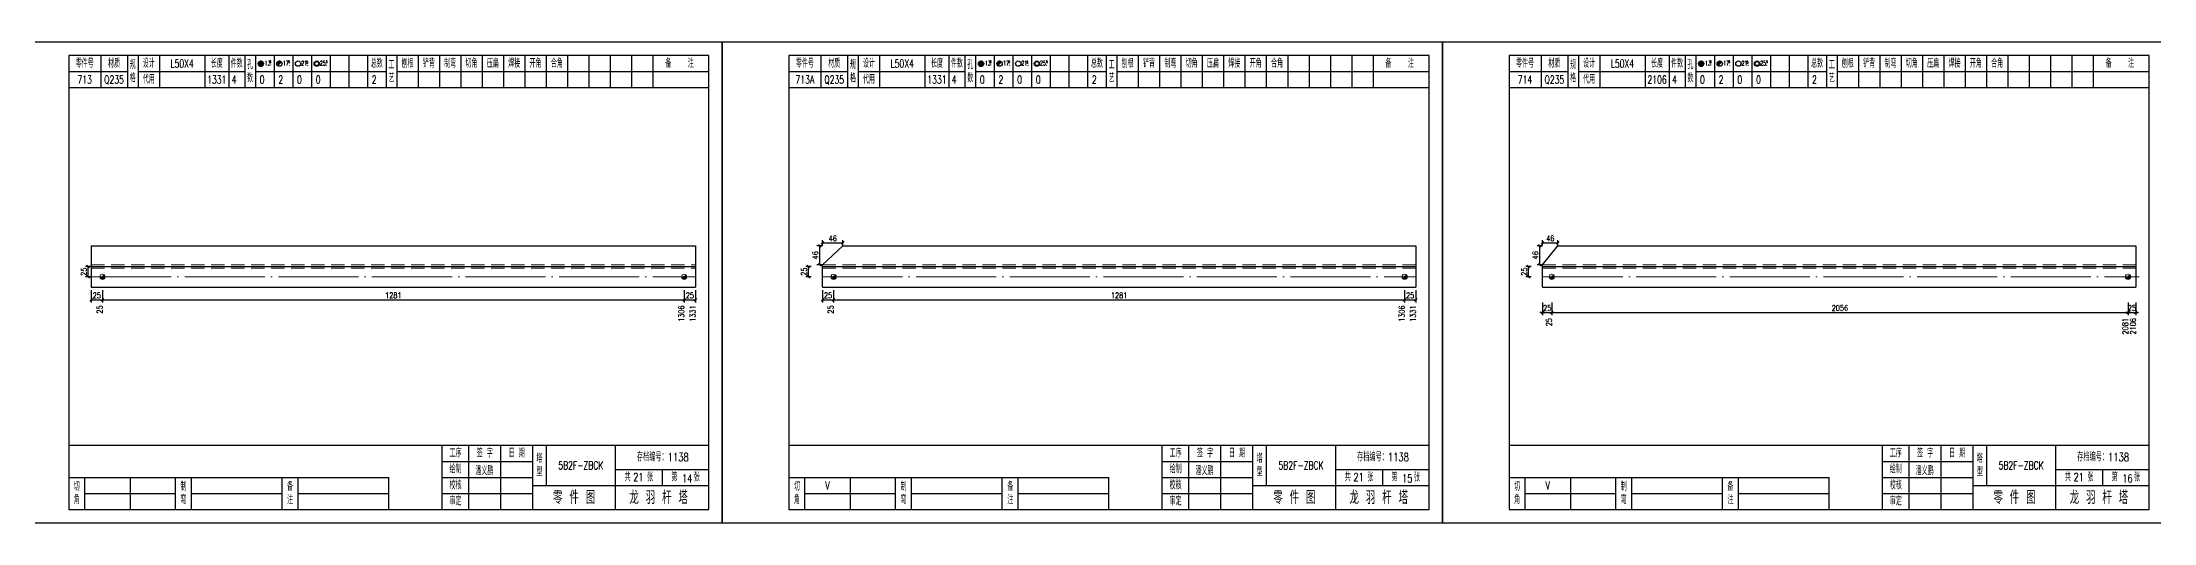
# Model space of a CAD drawing. Header units: millimetres. Extents: x 0 to 30240, y -10896 to -1348.
# Drawn here: x 3525 to 4317, y -5350 to -5170 of the extents above; entities that cross this region are included whole.
import ezdxf
from ezdxf.enums import TextEntityAlignment as Align

# ---------------------------------------------------------------- set-up
doc = ezdxf.new("R2010")
doc.units = ezdxf.units.MM
doc.header["$LTSCALE"] = 20
doc.header["$PDMODE"] = 1
doc.linetypes.add('DASHDOT2X', pattern=[1.75, 1.5, -0.125, 0, -0.125])
doc.linetypes.add('HIDDEN', pattern=[0.375, 0.25, -0.125])
for name, color, linetype, lineweight in [('1', 7, 'Continuous', 25), ('11', 3, 'Continuous', 13), ('2', 1, 'HIDDEN', 13), ('5', 1, 'Continuous', 13), ('7', 2, 'DASHDOT2X', 13)]:
    doc.layers.add(name, color=color, linetype=linetype, lineweight=lineweight)
doc.styles.get("Standard").update_dxf_attribs({"font": 'simplex', "width": 0.7, "bigfont": 'gbhzfs.shx'})
doc.styles.add('SYMBOL_TXT', font='txt.shx', dxfattribs={"width": 0.6})
doc.styles.add('TITLE_TXT', font='simplex.shx', dxfattribs={"width": 0.75, "height": 2.5, "bigfont": 'gbhzfs.shx'})
doc.dimstyles.get("Standard").update_dxf_attribs({"dimtxt": 2.1, "dimasz": 1, "dimexe": 1.05, "dimexo": 0, "dimgap": 0.63, "dimtad": 1, "dimzin": 0, "dimdsep": 46, "dimtxsty": 'standard', "dimblk": 'OBLIQUE', "dimblk1": 'OBLIQUE', "dimblk2": 'OBLIQUE', "dimcen": 0.09, "dimadec": 0, "dimazin": 0, "dimtfac": 1, "dimtdec": 1, "dimtix": 1, "dimtmove": 0, "dimatfit": 3, "dimfxl": 0, "dimtolj": 1, "dimtzin": 0, "dimarcsym": 0})
pattern_1 = [(0, (-3, 0), (0, 0.0125), [])]

# ---------------------------------------------------------------- blocks, each defined once
blk = doc.blocks.new('M12_HOLE')
h = blk.add_hatch()
h.set_pattern_fill('LINE', scale=0.1, style=0)
h.set_pattern_definition(pattern_1)
h.paths.add_polyline_path([(-5, 0, 1), (-1, 0, 1)])
at = {"color": 7}
blk.add_circle((-3, 0), 2, dxfattribs=at)
at = {"color": 7, "attachment_point": 1, "style": 'SYMBOL_TXT'}
for s, insert, char_height, width in [('13\\f??|b0|i0|c0|p54;.', (-0.1, 2.1), 3.5, 5.707), ('5', (3.7, 2.3), 1.8, 2.931)]:
    blk.add_mtext(s, dxfattribs=dict(at, insert=insert, char_height=char_height, width=width))
blk = doc.blocks.new('M16_HOLE')
h = blk.add_hatch()
h.set_pattern_fill('LINE', scale=0.1, style=0)
h.set_pattern_definition(pattern_1)
h.paths.add_polyline_path([(-1.6, 1.4, 0.668179), (-5, 0, 0.198912), (-4.4, -1.4)])
at = {"color": 7}
blk.add_circle((-3, 0), 2, dxfattribs=at)
at = {"color": 7, "attachment_point": 1, "style": 'SYMBOL_TXT'}
for s, insert, char_height, width in [('17.', (-0.4, 2.1), 3.5, 6.316), ('5', (3.6, 2.3), 1.8, 1.822)]:
    blk.add_mtext(s, dxfattribs=dict(at, insert=insert, char_height=char_height, width=width))
blk = doc.blocks.new('M20_HOLE')
at = {"color": 7}
blk.add_circle((-3, 0), 2, dxfattribs=at)
at = {"color": 7, "attachment_point": 1, "style": 'SYMBOL_TXT'}
for s, insert, char_height, width in [('21.', (-0.7, 2), 3.5, 6.074), ('5', (3.3, 2), 1.8, 1.458)]:
    blk.add_mtext(s, dxfattribs=dict(at, insert=insert, char_height=char_height, width=width))
blk = doc.blocks.new('M24_HOLE')
at = {"color": 7}
for radius in [2, 1.5]:
    blk.add_circle((-3, 0), radius, dxfattribs=at)
at = {"color": 7, "attachment_point": 1, "style": 'SYMBOL_TXT'}
for s, insert, char_height, width in [('25.', (-0.7, 2.1), 3.5, 2.429), ('5', (3.9, 2.3), 1.8, 1.944)]:
    blk.add_mtext(s, dxfattribs=dict(at, insert=insert, char_height=char_height, width=width))
blk = doc.blocks.new('JgCard')
for p, q in [((270, 180), (0, 180)), ((0, 180), (0, 0)), ((265, 175), (25, 175)), ((25, 175), (25, 5)), ((37, 175), (37, 163)), ((47, 175), (47, 163)), ((51, 175), (51, 163)), ((59, 175), (59, 163)), ((76, 175), (76, 163)), ((85, 175), (85, 163)), ((91, 175), (91, 163)), ((95, 175), (95, 163)), ((102, 175), (102, 163)), ((109, 175), (109, 163)), ((116, 175), (116, 163)), ((123, 175), (123, 163)), ((130, 175), (130, 163)), ((137, 175), (137, 163)), ((144, 175), (144, 163)), ((148, 175), (148, 163)), ((156, 175), (156, 163)), ((164, 175), (164, 163)), ((172, 175), (172, 163)), ((180, 175), (180, 163)), ((188, 175), (188, 163)), ((196, 175), (196, 163)), ((204, 175), (204, 163)), ((212, 175), (212, 163)), ((220, 175), (220, 163)), ((228, 175), (228, 163)), ((236, 175), (236, 163)), ((244, 175), (244, 163)), ((265, 5), (265, 175)), ((270, 0), (270, 180)), ((25, 169), (47, 169)), ((51, 169), (91, 169)), ((95, 169), (144, 169)), ((148, 169), (265, 169)), ((25, 163), (265, 163)), ((25, 29), (265, 29)), ((165, 5), (165, 29)), ((175, 5), (175, 29)), ((187, 5), (187, 29)), ((199, 5), (199, 29)), ((204, 29), (204, 14)), ((230, 5), (230, 29)), ((25, 17), (145, 17)), ((31, 5), (31, 17)), ((48, 17), (48, 5)), ((65, 5), (65, 17)), ((71, 5), (71, 17)), ((105, 5), (105, 17)), ((111, 5), (111, 17)), ((145, 5), (145, 17)), ((165, 23), (199, 23)), ((165, 17), (199, 17)), ((230, 20), (265, 20)), ((247.5, 20), (247.5, 14)), ((31, 11), (65, 11)), ((71, 11), (105, 11)), ((111, 11), (145, 11)), ((165, 11), (199, 11)), ((199, 14), (265, 14)), ((0, 0), (270, 0)), ((25, 5), (265, 5))]:
    blk.add_line(p, q)
blk.add_lwpolyline([(96.03, 171.99, -1), (98.03, 171.99, -1)], format="xyb", close=True)
blk.add_point((145, 96))
at = {"xscale": 0.5, "yscale": 0.5, "zscale": 0.5}
for name, p in [('M12_HOLE', (98.53, 171.99)), ('M16_HOLE', (105.5, 172)), ('M20_HOLE', (112.5, 172)), ('M24_HOLE', (119.5, 172))]:
    blk.add_blockref(name, p, dxfattribs=at)
at = {"style": 'TITLE_TXT', "width": 0.75}
for s, height, p in [('存档编号：1138', 3.076, (238.02, 23.07)), ('潘义鹏', 3, (177.45, 17.91)), ('龙 羽 杆 塔', 5, (235.17, 6.97))]:
    blk.add_text(s, height=height, dxfattribs=at).set_placement(p)
at = {"attachment_point": 5, "style": 'TITLE_TXT'}
for s, insert, char_height, width in [('零件号', (31, 172), 3, 15), ('材质', (42, 172), 3, 8), ('规格', (49, 169), 3, 4), ('代用', (55, 166), 3, 8), ('设计', (55, 172), 3, 8), ('长度', (80.5, 172), 3, 8), ('件数', (88, 172), 3, 6), ('孔数', (93, 169), 3, 4), ('总数', (140.5, 172), 3, 7), ('工\\P艺', (146, 169), 3, 4), ('刨根', (152, 172), 3, 8), ('铲背', (160, 172), 3, 8), ('制弯', (168, 172), 3, 8), ('切角', (176, 172), 3, 8), ('压扁', (184, 172), 3, 8), ('焊接', (192, 172), 3, 8), ('开角', (200, 172), 3, 8), ('合角', (208, 172), 3, 8), ('备    注', (254, 172), 3, 22), ('工序', (170, 26), 3, 10), ('签 字', (181, 26), 3, 12), ('日 期', (193, 26), 3, 12), ('塔\\P型', (201.5, 21.5), 3, 5), ('绘制', (170, 20), 3, 10), ('校核', (170, 14), 3, 10), ('共    张', (238.75, 17), 3, 17.5), ('第    张', (256.25, 17), 3, 17.5), ('切\\P角', (28, 11), 3, 6), ('制\\P弯', (68, 11), 3, 6), ('备\\P注', (108, 11), 3, 6), ('审定', (170, 8), 3, 10), ('零 件 图', (214.5, 9.5), 5, 31)]:
    blk.add_mtext(s, dxfattribs=dict(at, insert=insert, char_height=char_height, width=width))
blk = doc.blocks.new('M16')
for p, q in [((-0.71, -0.71), (0.71, 0.71)), ((-0.4, 0), (0.4, 0)), ((0, 0.4), (0, -0.4))]:
    blk.add_line(p, q)
blk.add_circle((0, 0), 1)
for radius in [0.8, 0.6, 0.4, 0.2]:
    blk.add_arc((0, 0), radius, 225, 45)
blk = doc.blocks.new('_Oblique')
at = {"color": 0, "linetype": 'ByBlock', "lineweight": -2}
blk.add_line((-0.5, -0.5), (0.5, 0.5), dxfattribs=at)
blk = doc.blocks.new('*D3280')
at = {"layer": '11', "color": 0, "lineweight": -2}
for p, q in [((4087.6, -5271.02), (4086.6, -5271.02)), ((4087.6, -5267.34), (4087.6, -5272.07)), ((4087.6, -5271.02), (4091.04, -5271.02)), ((4091.04, -5267.34), (4091.04, -5272.07)), ((4091.04, -5271.02), (4092.04, -5271.02))]:
    blk.add_line(p, q, dxfattribs=at)
at = {"layer": 'Defpoints', "color": 0}
for p in [(4087.6, -5267.34), (4091.04, -5267.34), (4091.04, -5271.02)]:
    blk.add_point(p, dxfattribs=at)
at = {"layer": '11', "color": 0, "lineweight": -2}
blk.add_blockref('_Oblique', (4087.6, -5271.02), dxfattribs=at)
at = {"layer": '11', "color": 0, "lineweight": -2, "rotation": 180}
blk.add_blockref('_Oblique', (4091.04, -5271.02), dxfattribs=at)
at = {"layer": '11', "color": 0, "insert": (4089.32, -5269.34), "char_height": 2.1, "attachment_point": 5}
blk.add_mtext('\\A1;25', dxfattribs=at)
blk = doc.blocks.new('*D3282')
at = {"layer": '11', "color": 0, "lineweight": -2}
for p, q in [((4307.06, -5271.02), (4306.06, -5271.02)), ((4307.06, -5267.34), (4307.06, -5272.07)), ((4307.06, -5271.02), (4310, -5271.02)), ((4310, -5267.34), (4310, -5272.07)), ((4310, -5271.02), (4311, -5271.02))]:
    blk.add_line(p, q, dxfattribs=at)
at = {"layer": 'Defpoints', "color": 0}
for p in [(4307.06, -5267.34), (4310, -5267.34), (4310, -5271.02)]:
    blk.add_point(p, dxfattribs=at)
at = {"layer": '11', "color": 0, "lineweight": -2}
blk.add_blockref('_Oblique', (4307.06, -5271.02), dxfattribs=at)
at = {"layer": '11', "color": 0, "lineweight": -2, "rotation": 180}
blk.add_blockref('_Oblique', (4310, -5271.02), dxfattribs=at)
at = {"layer": '11', "color": 0, "insert": (4308.53, -5269.34), "char_height": 2.1, "attachment_point": 5}
blk.add_mtext('\\A1;25', dxfattribs=at)

msp = doc.modelspace()

# ---------------------------------------------------------------- linework, layer by layer
at = {"layer": '1'}
for p, q in [((3543.4, -5246.027), (3543.4, -5261.567)), ((3543.4, -5246.027), (3770, -5246.027)), ((3770, -5246.027), (3770, -5261.567)), ((3817.6, -5253.175), (3825.287, -5246.027)), ((3825.287, -5246.027), (4040, -5246.027)), ((4040, -5246.027), (4040, -5261.567)), ((4087.6, -5253.175), (4093.246, -5246.027)), ((4093.246, -5246.027), (4310, -5246.027)), ((4310, -5246.027), (4310, -5261.567)), ((3543.4, -5253.797), (3770, -5253.797)), ((3817.6, -5253.797), (3817.6, -5253.175)), ((3817.6, -5261.567), (3817.6, -5253.797)), ((3817.6, -5253.797), (4040, -5253.797)), ((4087.6, -5253.797), (4087.6, -5253.175)), ((4087.6, -5261.567), (4087.6, -5253.797)), ((4087.6, -5253.797), (4310, -5253.797)), ((3543.4, -5261.567), (3770, -5261.567)), ((3817.6, -5261.567), (4040, -5261.567)), ((4087.6, -5261.567), (4310, -5261.567))]:
    msp.add_line(p, q, dxfattribs=at)
at = {"layer": '2'}
for p, q in [((3543.4, -5253.175), (3770, -5253.175)), ((3543.4, -5254.418), (3770, -5254.418)), ((3817.6, -5253.175), (4040, -5253.175)), ((3817.6, -5254.418), (4040, -5254.418)), ((4087.6, -5253.175), (4310, -5253.175)), ((4087.6, -5254.418), (4310, -5254.418))]:
    msp.add_line(p, q, dxfattribs=at)
at = {"layer": '7'}
for p, q in [((3543.4, -5257.682), (3769.936, -5257.682)), ((3817.6, -5257.682), (4040.036, -5257.682)), ((4087.6, -5257.682), (4311.26, -5257.682))]:
    msp.add_line(p, q, dxfattribs=at)

# ---------------------------------------------------------------- block references
at = {"layer": '1'}
for p in [(3510, -5349.797), (3780, -5349.797), (4050, -5349.797)]:
    msp.add_blockref('JgCard', p, dxfattribs=at)
at = {"layer": '5'}
for p in [(3547.656, -5257.682), (3765.736, -5257.682), (3821.778, -5257.682), (4035.836, -5257.682), (4091.04, -5257.682), (4307.06, -5257.682)]:
    msp.add_blockref('M16', p, dxfattribs=at)

# ---------------------------------------------------------------- texts
at = {"style": 'TITLE_TXT', "width": 0.75}
for s, p in [('21', (3746.659, -5334.189)), ('14', (3764.916, -5334.688)), ('21', (4016.659, -5334.189)), ('15', (4034.916, -5334.688)), ('21', (4286.659, -5334.189)), ('16', (4304.916, -5334.688))]:
    msp.add_text(s, height=3, dxfattribs=at).set_placement(p)
at = {"layer": '1', "width": 0.7}
for s, p in [('L50X4', (3577.5, -5177.797)), ('L50X4', (3847.5, -5177.797)), ('L50X4', (4117.5, -5177.797)), ('713', (3541, -5183.797)), ('Q235', (3552, -5183.797)), ('1331', (3590.5, -5183.797)), ('4', (3597, -5183.797)), ('0', (3607.5, -5183.797)), ('2', (3614.5, -5183.797)), ('0', (3621.5, -5183.797)), ('0', (3628.5, -5183.797)), ('2', (3649.5, -5183.797)), ('713A', (3811, -5183.797)), ('Q235', (3822, -5183.797)), ('1331', (3860.5, -5183.797)), ('4', (3867, -5183.797)), ('0', (3877.5, -5183.797)), ('2', (3884.5, -5183.797)), ('0', (3891.5, -5183.797)), ('0', (3898.5, -5183.797)), ('2', (3919.5, -5183.797)), ('714', (4081, -5183.797)), ('Q235', (4092, -5183.797)), ('2106', (4130.5, -5183.797)), ('4', (4137, -5183.797)), ('0', (4147.5, -5183.797)), ('2', (4154.5, -5183.797)), ('0', (4161.5, -5183.797)), ('0', (4168.5, -5183.797)), ('2', (4189.5, -5183.797)), ('V', (3819.5, -5335.797)), ('V', (4089.5, -5335.797))]:
    msp.add_text(s, height=3, dxfattribs=at).set_placement(p, align=Align.MIDDLE_CENTER)
for s, p in [('25', (3547.656, -5268.392)), ('1306', (3765.744, -5268.392)), ('1331', (3770, -5268.392)), ('25', (3821.738, -5268.392)), ('1306', (4035.822, -5268.392)), ('1331', (4040, -5268.392)), ('25', (4091.019, -5273.117)), ('2081', (4307.094, -5273.117)), ('2106', (4310, -5273.117))]:
    msp.add_text(s, height=2.1, rotation=90, dxfattribs=at).set_placement(p, align=Align.RIGHT)
at = {"layer": '1', "char_height": 3, "width": 26, "attachment_point": 5}
for insert in [(3727, -5328.297), (3997, -5328.297), (4267, -5328.297)]:
    msp.add_mtext('5B2F-ZBCK', dxfattribs=dict(at, insert=insert))

# ---------------------------------------------------------------- dimensions: what is measured, and where the dimension line sits
at = {"layer": '1'}
for base, p1, p2 in [((3542.35, -5253.797), (3543.35, -5257.682), (3543.35, -5253.797)), ((3812.35, -5253.797), (3813.35, -5257.682), (3813.35, -5253.797)), ((4082.35, -5253.797), (4083.35, -5257.682), (4083.35, -5253.797))]:
    msp.add_linear_dim(base=base, p1=p1, p2=p2, angle=90, text='25', dimstyle='standard', dxfattribs=at).render()
at = {"layer": '11'}
for base, p1, p2 in [((3816.55, -5246.027), (3817.6, -5253.175), (3817.6, -5246.027)), ((4086.55, -5246.027), (4087.6, -5253.175), (4087.6, -5246.027))]:
    msp.add_linear_dim(base=base, p1=p1, p2=p2, angle=90, text='46', dimstyle='standard', dxfattribs=at).render()
for base, p1, p2, text in [((3825.287, -5244.977), (3817.6, -5246.027), (3825.287, -5246.027), '46'), ((4093.246, -5244.977), (4087.6, -5246.027), (4093.246, -5246.027), '46'), ((3547.656, -5266.292), (3543.4, -5262.617), (3547.656, -5262.617), '25'), ((3765.736, -5266.292), (3547.656, -5262.617), (3765.736, -5262.617), '1281'), ((3770, -5266.292), (3765.736, -5262.617), (3770, -5262.617), '25'), ((3821.778, -5266.292), (3817.6, -5262.617), (3821.778, -5262.617), '25'), ((4035.836, -5266.292), (3821.778, -5262.617), (4035.836, -5262.617), '1281'), ((4040, -5266.292), (4035.836, -5262.617), (4040, -5262.617), '25'), ((4307.06, -5271.017), (4091.04, -5267.342), (4307.06, -5267.342), '2056')]:
    msp.add_linear_dim(base=base, p1=p1, p2=p2, text=text, dimstyle='standard', dxfattribs=at).render()
for base, p1, p2, picture, middle in [((4091.04, -5271.017), (4087.6, -5267.342), (4091.04, -5267.342), '*D3280', (4089.32, -5269.337)), ((4310, -5271.017), (4307.06, -5267.342), (4310, -5267.342), '*D3282', (4308.53, -5269.337))]:
    dim = msp.add_linear_dim(base=base, p1=p1, p2=p2, text='25', dimstyle='standard', dxfattribs=at)
    dim.commit()
    dim.dimension.update_dxf_attribs({"geometry": picture, "text_midpoint": middle})

doc.saveas('drawing.dxf')
